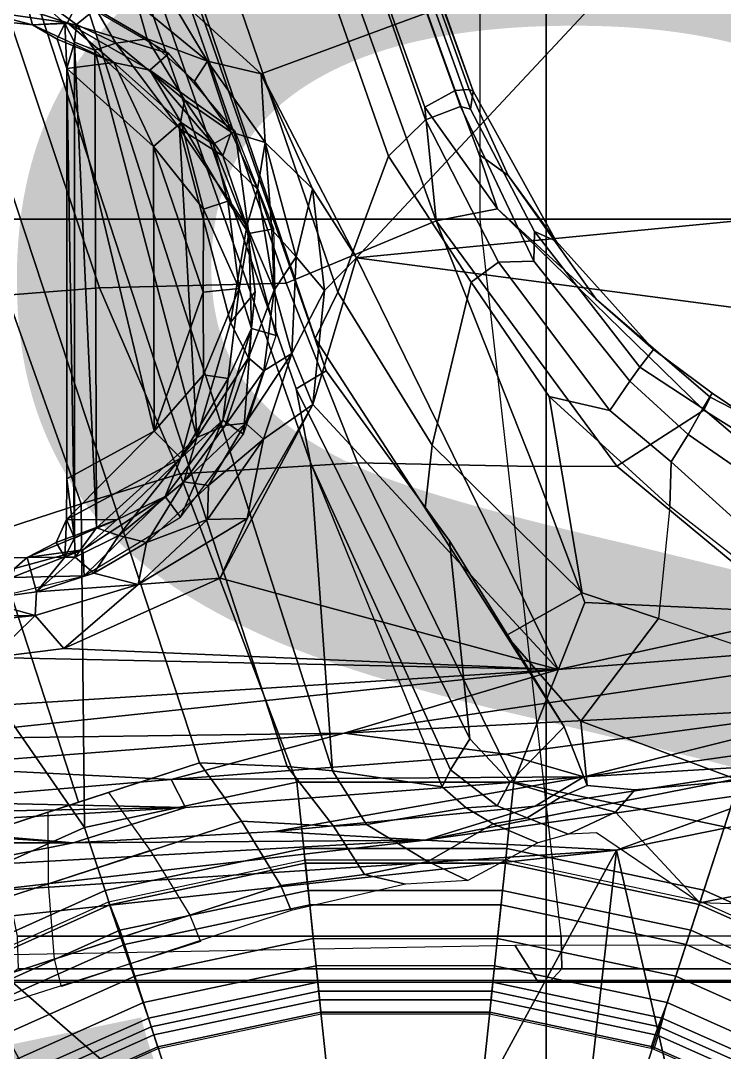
# Model space of a CAD drawing. Header units: inches. Extents: x -15.6 to 12, y -13.7 to 13.7.
# Drawn here: x -0.502 to 0.416, y 0.987 to 2.332 of the extents above; entities that cross this region are included whole.
import ezdxf

# ---------------------------------------------------------------- set-up
doc = ezdxf.new("R2010")
doc.units = ezdxf.units.IN
doc.header["$MEASUREMENT"] = 0
for name, color, linetype in [('SEAT-BASE', 5, 'Continuous'), ('SEAT-CHASSIS', 5, 'Continuous'), ('SEAT-FABRIC', 5, 'Continuous'), ('SEAT-FINISH', 7, 'Continuous'), ('SEAT-FRAME', 5, 'Continuous')]:
    doc.layers.add(name, color=color, linetype=linetype)
doc.styles.get("Standard").update_dxf_attribs({"font": 'arial.ttf'})

msp = doc.modelspace()

# ---------------------------------------------------------------- linework, layer by layer
at = {"layer": 'SEAT-BASE'}
for points in [[(-0.399, 1.9836, 6.6746), (-0.1555, 1.9896, 6.6264), (-3.9329, 12.8557, 4.1389), (-4.0205, 12.7905, 4.1776)], [(0.04, 2.0708, 6.5161), (-3.6912, 12.4369, 4.2077), (-3.9329, 12.8557, 4.1389), (-0.1555, 1.9896, 6.6264)], [(-0.5199, 1.9742, 6.6862), (-0.399, 1.9836, 6.6746), (-4.0205, 12.7905, 4.1776), (-4.1476, 12.7669, 4.1833)], [(0.04, 2.0708, 6.5161), (0.0253, 2.2191, 6.4477), (-3.0494, 10.7774, 4.5256), (-3.6912, 12.4369, 4.2077)], [(-0.1542, 1.3595, 4.1832), (-3.5595, 11.7694, 3.1616), (-3.47, 11.8649, 3.2423), (-0.095, 1.3539, 4.3018)], [(-3.47, 11.8649, 3.2423), (-2.9258, 9.7068, 3.9879), (-0.1239, 1.7559, 5.6622), (-0.095, 1.3539, 4.3018)], [(-3.6772, 11.7154, 3.1096), (-3.5595, 11.7694, 3.1616), (-0.1542, 1.3595, 4.1832), (-0.2684, 1.3642, 4.119)], [(-0.4265, 1.3128, 4.119), (-3.7957, 11.6821, 3.0957), (-3.6772, 11.7154, 3.1096), (-0.2684, 1.3642, 4.119)], [(-0.5847, 1.2614, 4.119), (-3.9113, 11.6394, 3.1096), (-3.7957, 11.6821, 3.0957), (-0.4265, 1.3128, 4.119)], [(0.0649, 2.2409, 6.3972), (-2.7663, 10.099, 4.6397), (-3.0494, 10.7774, 4.5256), (0.0253, 2.2191, 6.4477)], [(-2.6762, 9.9184, 4.6557), (-2.7663, 10.099, 4.6397), (0.0649, 2.2409, 6.3972), (0.0834, 2.2423, 6.3529)], [(-2.3936, 9.1979, 4.7721), (-2.6762, 9.9184, 4.6557), (0.0834, 2.2423, 6.3529), (0.0886, 2.2401, 6.3093)], [(-2.8999, 9.7388, 4.1787), (-2.8578, 9.7688, 4.297), (-0.1033, 1.8754, 6.004), (-0.1423, 1.8519, 5.8711)], [(-0.1033, 1.8754, 6.004), (-2.8578, 9.7688, 4.297), (-2.7829, 9.7801, 4.4046), (-0.1177, 1.9177, 6.1381)], [(-0.1239, 1.7559, 5.6622), (-2.9258, 9.7068, 3.9879), (-2.8999, 9.7388, 4.1787), (-0.1423, 1.8519, 5.8711)], [(-2.3936, 9.1979, 4.7721), (0.0886, 2.2401, 6.3093), (-0.3144, 3.3503, 6.0373), (-2.4313, 9.3051, 4.6757)], [(-2.3706, 8.632, 4.7054), (-2.4678, 9.1401, 4.6181), (-0.0219, 2.1555, 6.1669), (-0.088, 1.9778, 6.156)], [(-0.1177, 1.9177, 6.1381), (-2.3538, 8.5142, 4.6837), (-2.3706, 8.632, 4.7054), (-0.088, 1.9778, 6.156)], [(-0.0219, 2.1555, 6.1669), (-1.2449, 5.6478, 5.3925), (-0.8457, 4.6977, 5.633), (0.0263, 2.2026, 6.1859)], [(0.0721, 2.2202, 6.2369), (0.0263, 2.2026, 6.1859), (-0.8457, 4.6977, 5.633), (-0.8462, 4.7651, 5.6397)], [(0.0721, 2.2202, 6.2369), (-0.8462, 4.7651, 5.6397), (-0.6599, 4.2874, 5.78), (0.0849, 2.2168, 6.26)], [(0.0849, 2.2168, 6.26), (-0.6599, 4.2874, 5.78), (-0.3144, 3.3503, 6.0373), (0.0886, 2.2401, 6.3093)], [(0.0649, 2.2409, 6.3972), (0.0253, 2.2191, 6.4477), (0.1201, 2.0867, 6.4607), (0.0962, 2.1573, 6.4283)], [(0.0649, 2.2409, 6.3972), (0.0962, 2.1573, 6.4283), (0.1343, 2.1303, 6.3943), (0.0834, 2.2423, 6.3529)], [(0.1965, 2.0446, 6.3341), (0.0886, 2.2401, 6.3093), (0.0834, 2.2423, 6.3529), (0.1343, 2.1303, 6.3943)], [(0.0849, 2.2168, 6.26), (0.0886, 2.2401, 6.3093), (0.1965, 2.0446, 6.3341), (0.1684, 2.0573, 6.2874)], [(0.0263, 2.2026, 6.1859), (0.0721, 2.2202, 6.2369), (0.1675, 2.0182, 6.2577), (0.1215, 2.017, 6.2224)], [(0.1675, 2.0182, 6.2577), (0.0721, 2.2202, 6.2369), (0.0849, 2.2168, 6.26), (0.1684, 2.0573, 6.2874)], [(0.04, 2.0708, 6.5161), (0.1201, 2.0867, 6.4607), (0.1201, 2.0867, 6.4607), (0.0253, 2.2191, 6.4477)], [(-0.0219, 2.1555, 6.1669), (0.0263, 2.2026, 6.1859), (0.1215, 2.017, 6.2224), (0.0857, 1.9909, 6.2066)], [(0.0348, 1.7787, 6.2079), (-0.088, 1.9778, 6.156), (-0.0219, 2.1555, 6.1669), (0.0857, 1.9909, 6.2066)], [(0.249, 1.9688, 6.4353), (0.1343, 2.1303, 6.3943), (0.0962, 2.1573, 6.4283), (0.1201, 2.0867, 6.4607)], [(0.1965, 2.0446, 6.3341), (0.1343, 2.1303, 6.3943), (0.249, 1.9688, 6.4353), (0.3237, 1.9034, 6.3617)], [(0.3894, 1.8243, 6.4886), (0.1201, 2.0867, 6.4607), (0.04, 2.0708, 6.5161), (0.2759, 1.7512, 6.5979)], [(0.3894, 1.8243, 6.4886), (0.3978, 1.8409, 6.449), (0.249, 1.9688, 6.4353), (0.1201, 2.0867, 6.4607)], [(0.1671, 1.7505, 6.6391), (0.04, 2.0708, 6.5161), (-0.1555, 1.9896, 6.6264), (-0.0626, 1.7555, 6.7006)], [(0.1671, 1.7505, 6.6391), (0.2759, 1.7512, 6.5979), (0.04, 2.0708, 6.5161)], [(0.1675, 2.0182, 6.2577), (0.1684, 2.0573, 6.2874), (0.3058, 1.88, 6.2976), (0.2926, 1.8621, 6.2789)], [(0.3058, 1.88, 6.2976), (0.1684, 2.0573, 6.2874), (0.1965, 2.0446, 6.3341), (0.3237, 1.9034, 6.3617)], [(0.2669, 1.8237, 6.2518), (0.1215, 2.017, 6.2224), (0.1675, 2.0182, 6.2577), (0.2926, 1.8621, 6.2789)], [(0.1874, 1.8418, 6.2319), (0.0857, 1.9909, 6.2066), (0.1215, 2.017, 6.2224), (0.2669, 1.8237, 6.2518)], [(-0.2943, 1.7412, 6.7366), (-0.399, 1.9836, 6.6746), (-0.5199, 1.9742, 6.6862), (-0.423, 1.702, 6.7516)], [(-0.2943, 1.7412, 6.7366), (-0.0626, 1.7555, 6.7006), (-0.1555, 1.9896, 6.6264), (-0.399, 1.9836, 6.6746)], [(0.0257, 1.6964, 6.1793), (-0.1177, 1.9177, 6.1381), (-0.088, 1.9778, 6.156), (0.0348, 1.7787, 6.2079)], [(0.2304, 1.5861, 6.2723), (0.0348, 1.7787, 6.2079), (0.0857, 1.9909, 6.2066), (0.1874, 1.8418, 6.2319)], [(-0.5199, 1.9742, 6.6862), (-0.7398, 1.9027, 6.6862), (-0.6581, 1.6256, 6.7516), (-0.423, 1.702, 6.7516)], [(0.4, 1.8463, 6.3883), (0.3237, 1.9034, 6.3617), (0.249, 1.9688, 6.4353), (0.3978, 1.8409, 6.449)], [(0.0257, 1.6964, 6.1793), (0.0574, 1.6536, 6.06), (-0.1033, 1.8754, 6.004), (-0.1177, 1.9177, 6.1381)], [(0.3058, 1.88, 6.2976), (0.3237, 1.9034, 6.3617), (0.4, 1.8463, 6.3883), (0.3882, 1.8261, 6.3212)], [(0.0841, 1.3956, 6.0105), (-0.1423, 1.8519, 5.8711), (-0.1033, 1.8754, 6.004), (0.0574, 1.6536, 6.06)], [(0.3688, 1.7926, 6.2814), (0.2926, 1.8621, 6.2789), (0.3058, 1.88, 6.2976), (0.3882, 1.8261, 6.3212)], [(0.2669, 1.8237, 6.2518), (0.2926, 1.8621, 6.2789), (0.3688, 1.7926, 6.2814), (0.3468, 1.7566, 6.2593)], [(-0.1239, 1.7559, 5.6622), (-0.1423, 1.8519, 5.8711), (0.0841, 1.3956, 6.0105), (0.059, 1.3552, 5.7919)], [(0.4838, 1.7447, 6.3048), (0.3882, 1.8261, 6.3212), (0.4, 1.8463, 6.3883), (0.5016, 1.7779, 6.3664)], [(0.4, 1.8463, 6.3883), (0.3978, 1.8409, 6.449), (0.526, 1.7752, 6.4297), (0.5016, 1.7779, 6.3664)], [(0.1874, 1.8418, 6.2319), (0.2669, 1.8237, 6.2518), (0.3468, 1.7566, 6.2593), (0.3451, 1.6987, 6.2534)], [(0.2304, 1.5861, 6.2723), (0.1874, 1.8418, 6.2319), (0.3451, 1.6987, 6.2534), (0.3301, 1.5523, 6.2849)], [(0.526, 1.7752, 6.4297), (0.3978, 1.8409, 6.449), (0.3894, 1.8243, 6.4886), (0.5583, 1.7182, 6.5226)], [(0.5055, 1.5608, 6.6517), (0.5583, 1.7182, 6.5226), (0.3894, 1.8243, 6.4886), (0.2759, 1.7512, 6.5979)], [(0.3688, 1.7926, 6.2814), (0.3882, 1.8261, 6.3212), (0.4838, 1.7447, 6.3048), (0.4725, 1.7209, 6.284)], [(0.4504, 1.6633, 6.2618), (0.3468, 1.7566, 6.2593), (0.3688, 1.7926, 6.2814), (0.4725, 1.7209, 6.284)], [(0.0257, 1.6964, 6.1793), (0.0348, 1.7787, 6.2079), (0.2304, 1.5861, 6.2723), (0.1316, 1.5305, 6.2525)], [(-0.0626, 1.7555, 6.7006), (-0.2943, 1.7412, 6.7366), (-0.1416, 1.339, 6.8397), (0.1416, 1.339, 6.8397)], [(-0.0381, 1.5444, 5.5781), (0.0478, 1.3329, 5.494), (-0.095, 1.3539, 4.3018), (-0.1239, 1.7559, 5.6622)], [(-0.1239, 1.7559, 5.6622), (0.059, 1.3552, 5.7919), (0.0478, 1.3329, 5.494)], [(-0.0626, 1.7555, 6.7006), (0.1416, 1.339, 6.8397), (0.234, 1.5733, 6.7098), (0.1671, 1.7505, 6.6391)], [(0.5055, 1.5608, 6.6517), (0.2759, 1.7512, 6.5979), (0.1671, 1.7505, 6.6391), (0.234, 1.5733, 6.7098)], [(0.4798, 1.5935, 6.2657), (0.3451, 1.6987, 6.2534), (0.3468, 1.7566, 6.2593), (0.4504, 1.6633, 6.2618)], [(-0.423, 1.702, 6.7516), (-0.4186, 1.2801, 6.8397), (-0.1416, 1.339, 6.8397), (-0.2943, 1.7412, 6.7366)], [(-0.4186, 1.2801, 6.8397), (-0.423, 1.702, 6.7516), (-0.6581, 1.6256, 6.7516), (-0.4186, 1.2801, 6.8397)], [(0.0574, 1.6536, 6.06), (0.0257, 1.6964, 6.1793), (0.1316, 1.5305, 6.2525), (0.2072, 1.411, 6.181)], [(0.3451, 1.6987, 6.2534), (0.3301, 1.5523, 6.2849), (0.4867, 1.4991, 6.2907), (0.4798, 1.5935, 6.2657)], [(0.0841, 1.3956, 6.0105), (0.0574, 1.6536, 6.06), (0.2072, 1.411, 6.181), (0.1368, 1.3397, 6.0349)], [(-0.7854, 1.5817, 6.7366), (-0.6725, 1.1665, 6.8397), (-0.4186, 1.2801, 6.8397), (-0.6581, 1.6256, 6.7516)], [(0.2287, 1.4184, 6.2762), (0.1316, 1.5305, 6.2525), (0.2304, 1.5861, 6.2723), (0.3301, 1.5523, 6.2849)], [(0.5055, 1.5608, 6.6517), (0.234, 1.5733, 6.7098), (0.1416, 1.339, 6.8397), (0.4161, 1.2807, 6.8397)], [(0.2287, 1.4184, 6.2762), (0.3301, 1.5523, 6.2849), (0.4867, 1.4991, 6.2907), (0.4359, 1.3413, 6.2999)], [(0.2371, 1.3347, 6.1505), (0.2072, 1.411, 6.181), (0.1316, 1.5305, 6.2525), (0.2287, 1.4184, 6.2762)], [(0.2991, 1.3292, 6.1935), (0.2371, 1.3347, 6.1505), (0.2287, 1.4184, 6.2762), (0.4359, 1.3413, 6.2999)], [(0.2371, 1.3347, 6.1505), (0.2024, 1.3195, 6.0887), (0.1368, 1.3397, 6.0349), (0.2072, 1.411, 6.181)], [(0.1199, 1.308, 5.8523), (0.059, 1.3552, 5.7919), (0.0841, 1.3956, 6.0105), (0.1368, 1.3397, 6.0349)], [(-0.4655, 1.2067, 4.1108), (-0.4658, 1.3, 4.119), (-0.2684, 1.3642, 4.119), (-0.2138, 1.2884, 4.1108)], [(-0.2684, 1.3642, 4.119), (-0.1542, 1.3595, 4.1832), (-0.0938, 1.2818, 4.1852), (-0.2138, 1.2884, 4.1108)], [(-0.095, 1.3539, 4.3018), (-0.0506, 1.2837, 4.2842), (-0.0938, 1.2818, 4.1852), (-0.1542, 1.3595, 4.1832)], [(0.0791, 1.3058, 5.4975), (-0.0506, 1.2837, 4.2842), (-0.095, 1.3539, 4.3018), (0.0478, 1.3329, 5.494)], [(0.059, 1.3552, 5.7919), (0.1199, 1.308, 5.8523), (0.0791, 1.3058, 5.4975), (0.0478, 1.3329, 5.494)], [(-0.4186, 1.2801, 6.8397), (-0.3917, 1.1976, 6.9828), (-0.1325, 1.2527, 6.9828), (-0.1416, 1.339, 6.8397)], [(-0.1416, 1.339, 6.8397), (-0.1325, 1.2527, 6.9828), (0.1325, 1.2527, 6.9828), (0.1416, 1.339, 6.8397)], [(0.1199, 1.308, 5.8523), (0.1368, 1.3397, 6.0349), (0.2024, 1.3195, 6.0887), (0.1587, 1.2927, 5.8813)], [(0.3893, 1.1981, 6.9828), (0.4161, 1.2807, 6.8397), (0.1416, 1.339, 6.8397), (0.1325, 1.2527, 6.9828)], [(0.2991, 1.3292, 6.1935), (0.2743, 1.3, 6.1233), (0.2024, 1.3195, 6.0887), (0.2371, 1.3347, 6.1505)], [(0.384, 1.1819, 6.06), (0.2743, 1.3, 6.1233), (0.2991, 1.3292, 6.1935), (0.4359, 1.3413, 6.2999)], [(0.4359, 1.3413, 6.2999), (0.5394, 1.2512, 6.1935), (0.5422, 1.2129, 6.1233), (0.384, 1.1819, 6.06)], [(-0.5843, 1.168, 4.1108), (-0.5847, 1.2614, 4.119), (-0.3873, 1.3255, 4.119), (-0.3327, 1.2498, 4.1108)], [(0.2127, 1.2712, 5.9592), (0.1587, 1.2927, 5.8813), (0.2024, 1.3195, 6.0887), (0.2743, 1.3, 6.1233)], [(0.0294, 1.2354, 4.2595), (-0.0506, 1.2837, 4.2842), (0.0791, 1.3058, 5.4975), (0.1147, 1.2847, 5.4814)], [(0.1587, 1.2927, 5.8813), (0.1147, 1.2847, 5.4814), (0.0791, 1.3058, 5.4975), (0.1199, 1.308, 5.8523)], [(0.1587, 1.2927, 5.8813), (0.2127, 1.2712, 5.9592), (0.1727, 1.2598, 5.6198), (0.1147, 1.2847, 5.4814)], [(0.2495, 1.273, 6.0185), (0.2127, 1.2712, 5.9592), (0.2743, 1.3, 6.1233), (0.384, 1.1819, 6.06)], [(-0.6725, 1.1665, 6.8397), (-0.6291, 1.0913, 6.9828), (-0.3917, 1.1976, 6.9828), (-0.4186, 1.2801, 6.8397)], [(-0.4655, 1.2067, 4.1108), (-0.2138, 1.2884, 4.1108), (-0.1623, 1.2044, 4.0207), (-0.4578, 1.1084, 4.0207)], [(-0.0532, 1.2188, 4.0753), (-0.1623, 1.2044, 4.0207), (-0.2138, 1.2884, 4.1108), (-0.0938, 1.2818, 4.1852)], [(-0.0532, 1.2188, 4.0753), (-0.0938, 1.2818, 4.1852), (-0.0506, 1.2837, 4.2842), (0.0294, 1.2354, 4.2595)], [(0.0294, 1.2354, 4.2595), (0.1147, 1.2847, 5.4814), (0.1727, 1.2598, 5.6198), (0.0816, 1.2108, 4.2123)], [(0.6291, 1.0913, 6.9828), (0.6725, 1.1665, 6.8397), (0.4161, 1.2807, 6.8397), (0.3893, 1.1981, 6.9828)], [(-0.3917, 1.1976, 6.9828), (-0.3857, 1.179, 7.0624), (-0.1305, 1.2333, 7.0624), (-0.1325, 1.2527, 6.9828)], [(-0.1325, 1.2527, 6.9828), (-0.1305, 1.2333, 7.0624), (0.1305, 1.2333, 7.0624), (0.1325, 1.2527, 6.9828)], [(0.1325, 1.2527, 6.9828), (0.1305, 1.2333, 7.0624), (0.3833, 1.1795, 7.0624), (0.3893, 1.1981, 6.9828)], [(-0.2811, 1.1658, 4.0207), (-0.5767, 1.0698, 4.0207), (-0.5843, 1.168, 4.1108), (-0.3327, 1.2498, 4.1108)], [(-0.3871, 1.1832, 6.1133), (-0.1309, 1.2377, 6.1133), (-0.1142, 1.0783, 1.5256), (-0.3351, 1.0314, 1.5256)], [(-0.1305, 1.2333, 7.0624), (-0.3857, 1.179, 7.0624), (-0.3723, 1.1459, 8.0765), (-0.1268, 1.198, 8.0765)], [(0.1309, 1.2377, 6.1133), (0.1142, 1.0783, 1.5256), (-0.1142, 1.0783, 1.5256), (-0.1309, 1.2377, 6.1133)], [(-0.1305, 1.2333, 7.0624), (-0.1268, 1.198, 8.0765), (0.1268, 1.198, 8.0765), (0.1305, 1.2333, 7.0624)], [(0.0294, 1.2354, 4.2595), (0.0816, 1.2108, 4.2123), (0, 1.2061, 4.0743), (-0.0532, 1.2188, 4.0753)], [(0.1309, 1.2377, 6.1133), (0.3846, 1.1837, 6.1133), (0.3351, 1.0314, 1.5256), (0.1142, 1.0783, 1.5256)], [(0.3833, 1.1795, 7.0624), (0.1305, 1.2333, 7.0624), (0.1268, 1.198, 8.0765), (0.3723, 1.1459, 8.0765)], [(-0.1623, 1.2044, 4.0207), (-0.0532, 1.2188, 4.0753), (0, 1.2061, 4.0743), (-0.1491, 1.1718, 3.9611)], [(0.384, 1.1819, 6.06), (0.5422, 1.2129, 6.1233), (0.5751, 1.1534, 5.9592), (0.5464, 1.1765, 6.0185)], [(-0.6291, 1.0913, 6.9828), (-0.6193, 1.0744, 7.0624), (-0.3857, 1.179, 7.0624), (-0.3917, 1.1976, 6.9828)], [(-0.4487, 1.0725, 3.9611), (-0.4578, 1.1084, 4.0207), (-0.1623, 1.2044, 4.0207), (-0.1491, 1.1718, 3.9611)], [(-0.1268, 1.198, 8.0765), (-0.3723, 1.1459, 8.0765), (-0.3664, 1.1276, 8.1196), (-0.1248, 1.179, 8.1196)], [(0.1268, 1.198, 8.0765), (-0.1268, 1.198, 8.0765), (-0.1248, 1.179, 8.1196), (0.1248, 1.179, 8.1196)], [(0.3723, 1.1459, 8.0765), (0.1268, 1.198, 8.0765), (0.1248, 1.179, 8.1196), (0.3664, 1.1276, 8.1196)], [(0.3893, 1.1981, 6.9828), (0.3833, 1.1795, 7.0624), (0.6193, 1.0744, 7.0624), (0.6291, 1.0913, 6.9828)], [(-0.3351, 1.0314, 1.5256), (-0.5415, 0.9395, 1.5256), (-0.6216, 1.0783, 6.1133), (-0.3871, 1.1832, 6.1133)], [(-0.6016, 1.0437, 8.0765), (-0.3723, 1.1459, 8.0765), (-0.3857, 1.179, 7.0624), (-0.6193, 1.0744, 7.0624)], [(-0.1248, 1.179, 8.1196), (-0.3664, 1.1276, 8.1196), (-0.3529, 1.086, 8.1372), (-0.1202, 1.1354, 8.1372)], [(0.1248, 1.179, 8.1196), (-0.1248, 1.179, 8.1196), (-0.1202, 1.1354, 8.1372), (0.1202, 1.1354, 8.1372)], [(0.3664, 1.1276, 8.1196), (0.1248, 1.179, 8.1196), (0.1202, 1.1354, 8.1372), (0.3529, 1.086, 8.1372)], [(0.5415, 0.9395, 1.5256), (0.3351, 1.0314, 1.5256), (0.3846, 1.1837, 6.1133), (0.6216, 1.0783, 6.1133)], [(0.3723, 1.1459, 8.0765), (0.6016, 1.0437, 8.0765), (0.6193, 1.0744, 7.0624), (0.3833, 1.1795, 7.0624)], [(-0.5681, 1.0356, 3.9611), (-0.5767, 1.0698, 4.0207), (-0.2811, 1.1658, 4.0207), (-0.2674, 1.1314, 3.9611)], [(-0.6016, 1.0437, 8.0765), (-0.592, 1.0271, 8.1196), (-0.3664, 1.1276, 8.1196), (-0.3723, 1.1459, 8.0765)], [(0.3664, 1.1276, 8.1196), (0.592, 1.0271, 8.1196), (0.6016, 1.0437, 8.0765), (0.3723, 1.1459, 8.0765)], [(-0.3529, 1.086, 8.1372), (-0.3417, 1.0517, 8.1372), (-0.1164, 1.0996, 8.1372), (-0.1202, 1.1354, 8.1372)], [(-0.1164, 1.0996, 8.1372), (-0.1202, 1.1354, 8.1372), (0.1202, 1.1354, 8.1372), (0.1164, 1.0996, 8.1372)], [(0.1202, 1.1354, 8.1372), (0.1164, 1.0996, 8.1372), (0.3417, 1.0517, 8.1372), (0.3529, 1.086, 8.1372)], [(-0.592, 1.0271, 8.1196), (-0.5702, 0.9892, 8.1372), (-0.3529, 1.086, 8.1372), (-0.3664, 1.1276, 8.1196)], [(0.3529, 1.086, 8.1372), (0.5702, 0.9892, 8.1372), (0.592, 1.0271, 8.1196), (0.3664, 1.1276, 8.1196)], [(-0.3417, 1.0517, 8.1372), (-0.328, 1.0094, 8.1188), (-0.1118, 1.0553, 8.1188), (-0.1164, 1.0996, 8.1372)], [(-0.1164, 1.0996, 8.1372), (-0.1118, 1.0553, 8.1188), (0.1118, 1.0553, 8.1188), (0.1164, 1.0996, 8.1372)], [(0.1164, 1.0996, 8.1372), (0.1118, 1.0553, 8.1188), (0.3304, 1.0088, 8.1188), (0.3417, 1.0517, 8.1372)], [(-0.5702, 0.9892, 8.1372), (-0.5521, 0.958, 8.1372), (-0.3417, 1.0517, 8.1372), (-0.3529, 1.086, 8.1372)], [(-0.1142, 1.0783, 1.5256), (-0.1129, 1.0664, 1.4987), (-0.3314, 1.02, 1.4987), (-0.3351, 1.0314, 1.5256)], [(0.1142, 1.0783, 1.5256), (0.1129, 1.0664, 1.4987), (-0.1129, 1.0664, 1.4987), (-0.1142, 1.0783, 1.5256)], [(0.3351, 1.0314, 1.5256), (0.3314, 1.02, 1.4987), (0.1129, 1.0664, 1.4987), (0.1142, 1.0783, 1.5256)], [(0.3529, 1.086, 8.1372), (0.3417, 1.0517, 8.1372), (0.5521, 0.958, 8.1372), (0.5702, 0.9892, 8.1372)], [(-0.1129, 1.0664, 1.4987), (-0.1101, 1.0392, 1.4876), (-0.323, 0.994, 1.4876), (-0.3314, 1.02, 1.4987)], [(0.1129, 1.0664, 1.4987), (0.1101, 1.0392, 1.4876), (-0.1101, 1.0392, 1.4876), (-0.1129, 1.0664, 1.4987)], [(0.3314, 1.02, 1.4987), (0.323, 0.994, 1.4876), (0.1101, 1.0392, 1.4876), (0.1129, 1.0664, 1.4987)], [(-0.3417, 1.0517, 8.1372), (-0.5521, 0.958, 8.1372), (-0.5299, 0.9195, 8.1188), (-0.328, 1.0094, 8.1188)], [(-0.328, 1.0094, 8.1188), (-0.3223, 0.9918, 8.0743), (-0.1098, 1.037, 8.0743), (-0.1118, 1.0553, 8.1188)], [(-0.1118, 1.0553, 8.1188), (-0.1098, 1.037, 8.0743), (0.1098, 1.037, 8.0743), (0.1118, 1.0553, 8.1188)], [(0.1118, 1.0553, 8.1188), (0.1098, 1.037, 8.0743), (0.3247, 0.9913, 8.0743), (0.3304, 1.0088, 8.1188)], [(0.3417, 1.0517, 8.1372), (0.3257, 1.0104, 8.1188), (0.5299, 0.9195, 8.1188), (0.5521, 0.958, 8.1372)], [(-0.2963, 0.912, 1.4876), (-0.323, 0.994, 1.4876), (-0.1101, 1.0392, 1.4876), (-0.1011, 0.9535, 1.4876)], [(0.1011, 0.9535, 1.4876), (-0.1011, 0.9535, 1.4876), (-0.1101, 1.0392, 1.4876), (0.1101, 1.0392, 1.4876)], [(0.1011, 0.9535, 1.4876), (0.1101, 1.0392, 1.4876), (0.323, 0.994, 1.4876), (0.2963, 0.912, 1.4876)], [(-0.3351, 1.0314, 1.5256), (-0.3314, 1.02, 1.4987), (-0.5355, 0.9291, 1.4987), (-0.5415, 0.9395, 1.5256)], [(0.5415, 0.9395, 1.5256), (0.5355, 0.9291, 1.4987), (0.3314, 1.02, 1.4987), (0.3351, 1.0314, 1.5256)], [(-0.3314, 1.02, 1.4987), (-0.323, 0.994, 1.4876), (-0.5218, 0.9054, 1.4876), (-0.5355, 0.9291, 1.4987)], [(-0.328, 1.0094, 8.1188), (-0.5299, 0.9195, 8.1188), (-0.5206, 0.9035, 8.0743), (-0.3223, 0.9918, 8.0743)], [(0.3257, 1.0104, 8.1188), (0.32, 0.9928, 8.0743), (0.5206, 0.9035, 8.0743), (0.5299, 0.9195, 8.1188)], [(0.5355, 0.9291, 1.4987), (0.5218, 0.9054, 1.4876), (0.323, 0.994, 1.4876), (0.3314, 1.02, 1.4987)], [(-0.4787, 0.8308, 1.4876), (-0.5218, 0.9054, 1.4876), (-0.323, 0.994, 1.4876), (-0.2963, 0.912, 1.4876)], [(0.2963, 0.912, 1.4876), (0.323, 0.994, 1.4876), (0.5218, 0.9054, 1.4876), (0.4787, 0.8308, 1.4876)]]:
    msp.add_3dface(points, dxfattribs=at)
at = {"layer": 'SEAT-CHASSIS'}
for points in [[(0.3433, 2.4585, 10.7997), (-0.188, 2.2628, 10.6033), (-0.3197, 2.3828, 10.5528)], [(0.3433, 2.4585, 10.7997), (-0.0638, 2.0227, 10.647), (-0.188, 2.2628, 10.6033)], [(0.3433, 2.4585, 10.7997), (1.601, 2.1845, 11.2738), (-0.0638, 2.0227, 10.647)], [(0.7447, 2.4427, 10.9637), (1.601, 2.1845, 11.2738), (0.3433, 2.4585, 10.7997)], [(-0.2583, 2.279, 10.6013), (-0.35, 2.3545, 10.5628), (-0.3197, 2.3828, 10.5528)], [(-0.3197, 2.3828, 10.5528), (-0.188, 2.2628, 10.6033), (-0.2583, 2.279, 10.6013)], [(-0.4865, 2.3264, 11.4577), (-0.567, 2.3351, 11.4107), (-0.5004, 2.3791, 10.541)], [(-0.5633, 2.3701, 11.653), (-0.564, 2.3467, 11.6219), (-0.4407, 2.329, 11.6243)], [(-0.5633, 2.3701, 11.653), (-0.4407, 2.329, 11.6243), (-0.4269, 2.358, 11.6444)], [(-0.4441, 2.3281, 11.0522), (-0.4865, 2.3264, 11.4577), (-0.5004, 2.3791, 10.541)], [(-0.4036, 2.3476, 10.5827), (-0.429, 2.3272, 11.0146), (-0.5004, 2.3791, 10.541)], [(-0.5004, 2.3791, 10.541), (-0.429, 2.3272, 11.0146), (-0.4441, 2.3281, 11.0522)], [(-0.4269, 2.358, 11.6444), (-0.4407, 2.329, 11.6243), (-0.3087, 2.289, 11.6345)], [(-0.35, 2.3545, 10.5628), (-0.3366, 2.3085, 10.6114), (-0.4036, 2.3476, 10.5827)], [(-0.3366, 2.3085, 10.6114), (-0.35, 2.3545, 10.5628), (-0.2583, 2.279, 10.6013)], [(-0.4865, 2.3264, 11.4577), (-0.564, 2.3467, 11.6219), (-0.567, 2.3351, 11.4107)], [(-0.4407, 2.329, 11.6243), (-0.564, 2.3467, 11.6219), (-0.4865, 2.3264, 11.4577)], [(-0.4036, 2.3476, 10.5827), (-0.3777, 2.3025, 10.9939), (-0.429, 2.3272, 11.0146)], [(-0.3366, 2.3085, 10.6114), (-0.3777, 2.3025, 10.9939), (-0.4036, 2.3476, 10.5827)], [(-0.4865, 2.3264, 11.4577), (-0.3801, 2.2774, 11.4497), (-0.4407, 2.329, 11.6243)], [(-0.4441, 2.3281, 11.0522), (-0.4541, 2.308, 11.445), (-0.4865, 2.3264, 11.4577)], [(-0.4418, 2.2698, 11.4152), (-0.4541, 2.308, 11.445), (-0.4441, 2.3281, 11.0522)], [(-0.4418, 2.2698, 11.4152), (-0.4441, 2.3281, 11.0522), (-0.4314, 2.3038, 11.0494)], [(-0.4441, 2.3281, 11.0522), (-0.429, 2.3272, 11.0146), (-0.4314, 2.3038, 11.0494)], [(-0.4407, 2.329, 11.6243), (-0.3801, 2.2774, 11.4497), (-0.3332, 2.2674, 11.6135)], [(-0.3087, 2.289, 11.6345), (-0.4407, 2.329, 11.6243), (-0.3332, 2.2674, 11.6135)], [(-0.4865, 2.3264, 11.4577), (-0.4541, 2.308, 11.445), (-0.3801, 2.2774, 11.4497)], [(-0.429, 2.3272, 11.0146), (-0.4051, 2.2937, 11.0188), (-0.4314, 2.3038, 11.0494)], [(-0.3777, 2.3025, 10.9939), (-0.4051, 2.2937, 11.0188), (-0.429, 2.3272, 11.0146)], [(-0.4418, 2.2698, 11.4152), (-0.3801, 2.2774, 11.4497), (-0.4541, 2.308, 11.445)], [(-0.4317, 1.6574, 11.0514), (-0.4418, 2.2698, 11.4152), (-0.4314, 2.3038, 11.0494)], [(-0.4317, 1.6574, 11.0514), (-0.4314, 2.3038, 11.0494), (-0.4027, 1.6707, 11.019)], [(-0.4027, 1.6707, 11.019), (-0.4314, 2.3038, 11.0494), (-0.4051, 2.2937, 11.0188)], [(-0.4051, 2.2937, 11.0188), (-0.3777, 2.3025, 10.9939), (-0.2947, 2.1914, 11.0165)], [(-0.3366, 2.3085, 10.6114), (-0.2883, 2.2286, 10.9934), (-0.3777, 2.3025, 10.9939)], [(-0.2947, 2.1914, 11.0165), (-0.3777, 2.3025, 10.9939), (-0.2883, 2.2286, 10.9934)], [(-0.3366, 2.3085, 10.6114), (-0.2583, 2.279, 10.6013), (-0.2749, 2.2532, 10.6407)], [(-0.2719, 1.7886, 11.0148), (-0.4027, 1.6707, 11.019), (-0.4051, 2.2937, 11.0188)], [(-0.2947, 2.1914, 11.0165), (-0.2719, 1.7886, 11.0148), (-0.4051, 2.2937, 11.0188)], [(-0.3332, 2.2674, 11.6135), (-0.2221, 2.1875, 11.6278), (-0.3087, 2.289, 11.6345)], [(-0.3801, 2.2774, 11.4497), (-0.4418, 2.2698, 11.4152), (-0.3287, 2.1679, 11.414)], [(-0.3801, 2.2774, 11.4497), (-0.3287, 2.1679, 11.414), (-0.2923, 2.1994, 11.4517)], [(-0.3332, 2.2674, 11.6135), (-0.3801, 2.2774, 11.4497), (-0.2923, 2.1994, 11.4517)], [(-0.2583, 2.279, 10.6013), (-0.2272, 2.1868, 10.664), (-0.2749, 2.2532, 10.6407)], [(-0.2583, 2.279, 10.6013), (-0.183, 2.1731, 10.6336), (-0.2272, 2.1868, 10.664)], [(-0.183, 2.1731, 10.6336), (-0.2583, 2.279, 10.6013), (-0.188, 2.2628, 10.6033)], [(-0.4418, 2.2698, 11.4152), (-0.4317, 1.6574, 11.0514), (-0.4415, 1.7344, 11.4086)], [(-0.4418, 2.2698, 11.4152), (-0.3277, 1.7969, 11.4135), (-0.3287, 2.1679, 11.414)], [(-0.4418, 2.2698, 11.4152), (-0.4415, 1.7344, 11.4086), (-0.3277, 1.7969, 11.4135)], [(-0.2506, 2.1709, 11.6048), (-0.3332, 2.2674, 11.6135), (-0.2923, 2.1994, 11.4517)], [(-0.2506, 2.1709, 11.6048), (-0.2221, 2.1875, 11.6278), (-0.3332, 2.2674, 11.6135)], [(-0.1213, 2.1127, 10.6331), (-0.183, 2.1731, 10.6336), (-0.188, 2.2628, 10.6033)], [(-0.188, 2.2628, 10.6033), (-0.0638, 2.0227, 10.647), (-0.1213, 2.1127, 10.6331)], [(-0.2947, 2.1914, 11.0165), (-0.2883, 2.2286, 10.9934), (-0.2382, 2.1558, 10.9935)], [(-0.2272, 2.1868, 10.664), (-0.2382, 2.1558, 10.9935), (-0.2883, 2.2286, 10.9934)], [(-0.2923, 2.1994, 11.4517), (-0.3287, 2.1679, 11.414), (-0.2634, 2.0862, 11.422)], [(-0.2506, 2.1709, 11.6048), (-0.2923, 2.1994, 11.4517), (-0.2317, 2.0966, 11.4632)], [(-0.2923, 2.1994, 11.4517), (-0.2634, 2.0862, 11.422), (-0.2317, 2.0966, 11.4632)], [(-0.2719, 1.7886, 11.0148), (-0.2947, 2.1914, 11.0165), (-0.2281, 1.9386, 11.0175)], [(-0.2281, 1.9386, 11.0175), (-0.2947, 2.1914, 11.0165), (-0.2067, 2.0642, 10.9989)], [(-0.2947, 2.1914, 11.0165), (-0.2382, 2.1558, 10.9935), (-0.2067, 2.0642, 10.9989)], [(-0.2506, 2.1709, 11.6048), (-0.2043, 2.0544, 11.6037), (-0.2221, 2.1875, 11.6278)], [(-0.1929, 2.1125, 10.6811), (-0.2382, 2.1558, 10.9935), (-0.2272, 2.1868, 10.664)], [(-0.1929, 2.1125, 10.6811), (-0.2272, 2.1868, 10.664), (-0.183, 2.1731, 10.6336)], [(-0.2043, 2.0544, 11.6037), (-0.1716, 2.0605, 11.6241), (-0.2221, 2.1875, 11.6278)], [(1.601, 2.1845, 11.2738), (1.6301, 1.8, 11.2851), (-0.0638, 2.0227, 10.647)], [(-0.2636, 1.9782, 11.4142), (-0.3287, 2.1679, 11.414), (-0.3277, 1.7969, 11.4135)], [(-0.2634, 2.0862, 11.422), (-0.3287, 2.1679, 11.414), (-0.2636, 1.9782, 11.4142)], [(-0.2317, 2.0966, 11.4632), (-0.2043, 2.0544, 11.6037), (-0.2506, 2.1709, 11.6048)], [(-0.1742, 2.0593, 10.678), (-0.1929, 2.1125, 10.6811), (-0.183, 2.1731, 10.6336)], [(-0.1423, 2.0239, 10.6531), (-0.1742, 2.0593, 10.678), (-0.183, 2.1731, 10.6336)], [(-0.183, 2.1731, 10.6336), (-0.1213, 2.1127, 10.6331), (-0.1423, 2.0239, 10.6531)], [(-0.2067, 2.0642, 10.9989), (-0.2382, 2.1558, 10.9935), (-0.1929, 2.1125, 10.6811)], [(-0.171, 1.9804, 10.6893), (-0.2067, 2.0642, 10.9989), (-0.1929, 2.1125, 10.6811)], [(-0.1929, 2.1125, 10.6811), (-0.1742, 2.0593, 10.678), (-0.171, 1.9804, 10.6893)], [(-0.1423, 2.0239, 10.6531), (-0.1213, 2.1127, 10.6331), (-0.1056, 1.9803, 10.6402)], [(-0.1213, 2.1127, 10.6331), (-0.0638, 2.0227, 10.647), (-0.1056, 1.9803, 10.6402)], [(-0.2634, 2.0862, 11.422), (-0.2636, 1.9782, 11.4142), (-0.2169, 1.9829, 11.449)], [(-0.2317, 2.0966, 11.4632), (-0.2634, 2.0862, 11.422), (-0.2169, 1.9829, 11.449)], [(-0.2043, 2.0544, 11.6037), (-0.2317, 2.0966, 11.4632), (-0.2169, 1.9829, 11.449)], [(-0.2281, 1.9386, 11.0175), (-0.2067, 2.0642, 10.9989), (-0.1959, 1.9786, 10.9961)], [(-0.2043, 2.0544, 11.6037), (-0.1684, 1.9216, 11.6238), (-0.1716, 2.0605, 11.6241)], [(-0.1742, 2.0593, 10.678), (-0.1423, 2.0239, 10.6531), (-0.171, 1.9804, 10.6893)], [(-0.2043, 2.0544, 11.6037), (-0.2169, 1.9829, 11.449), (-0.2006, 1.9308, 11.6023)], [(-0.2043, 2.0544, 11.6037), (-0.2006, 1.9308, 11.6023), (-0.1684, 1.9216, 11.6238)], [(-0.1479, 1.8981, 10.6492), (-0.171, 1.9804, 10.6893), (-0.1423, 2.0239, 10.6531)], [(-0.1423, 2.0239, 10.6531), (-0.1056, 1.9803, 10.6402), (-0.1479, 1.8981, 10.6492)], [(-0.0638, 2.0227, 10.647), (0.1993, 1.486, 10.7456), (-0.1209, 1.8315, 10.6307)], [(-0.1209, 1.8315, 10.6307), (-0.1056, 1.9803, 10.6402), (-0.0638, 2.0227, 10.647)], [(1.6301, 1.8, 11.2851), (0.1993, 1.486, 10.7456), (-0.0638, 2.0227, 10.647)], [(-0.2633, 1.8702, 11.4226), (-0.2636, 1.9782, 11.4142), (-0.3277, 1.7969, 11.4135)], [(-0.2636, 1.9782, 11.4142), (-0.2633, 1.8702, 11.4226), (-0.2169, 1.9829, 11.449)], [(-0.2169, 1.9829, 11.449), (-0.2633, 1.8702, 11.4226), (-0.2311, 1.8654, 11.4639)], [(-0.2006, 1.9308, 11.6023), (-0.2169, 1.9829, 11.449), (-0.2311, 1.8654, 11.4639)], [(-0.2047, 1.8924, 10.9934), (-0.2281, 1.9386, 11.0175), (-0.1959, 1.9786, 10.9961)], [(-0.1848, 1.8755, 10.6863), (-0.2047, 1.8924, 10.9934), (-0.171, 1.9804, 10.6893)], [(-0.1479, 1.8981, 10.6492), (-0.1848, 1.8755, 10.6863), (-0.171, 1.9804, 10.6893)], [(-0.1056, 1.9803, 10.6402), (-0.1209, 1.8315, 10.6307), (-0.1479, 1.8981, 10.6492)], [(-0.2281, 1.9386, 11.0175), (-0.2047, 1.8924, 10.9934), (-0.2719, 1.7886, 11.0148)], [(-0.2006, 1.9308, 11.6023), (-0.2311, 1.8654, 11.4639), (-0.2382, 1.8112, 11.6053)], [(-0.2382, 1.8112, 11.6053), (-0.211, 1.7928, 11.6268), (-0.2006, 1.9308, 11.6023)], [(-0.211, 1.7928, 11.6268), (-0.1684, 1.9216, 11.6238), (-0.2006, 1.9308, 11.6023)], [(-0.1848, 1.8755, 10.6863), (-0.1479, 1.8981, 10.6492), (-0.2085, 1.8071, 10.6715)], [(-0.2085, 1.8071, 10.6715), (-0.1479, 1.8981, 10.6492), (-0.1851, 1.7865, 10.634)], [(-0.1479, 1.8981, 10.6492), (-0.1209, 1.8315, 10.6307), (-0.1851, 1.7865, 10.634)], [(-0.2352, 1.8043, 10.9852), (-0.2719, 1.7886, 11.0148), (-0.2047, 1.8924, 10.9934)], [(-0.1848, 1.8755, 10.6863), (-0.2352, 1.8043, 10.9852), (-0.2047, 1.8924, 10.9934)], [(-0.3277, 1.7969, 11.4135), (-0.2929, 1.7614, 11.4498), (-0.2633, 1.8702, 11.4226)], [(-0.2311, 1.8654, 11.4639), (-0.2633, 1.8702, 11.4226), (-0.2929, 1.7614, 11.4498)], [(-0.1848, 1.8755, 10.6863), (-0.2085, 1.8071, 10.6715), (-0.2352, 1.8043, 10.9852)], [(-0.2929, 1.7614, 11.4498), (-0.2382, 1.8112, 11.6053), (-0.2311, 1.8654, 11.4639)], [(-0.1209, 1.8315, 10.6307), (0.1993, 1.486, 10.7456), (-0.2415, 1.6052, 10.5802)], [(-0.1209, 1.8315, 10.6307), (-0.2415, 1.6052, 10.5802), (-0.2062, 1.6827, 10.5987)], [(-0.2062, 1.6827, 10.5987), (-0.1851, 1.7865, 10.634), (-0.1209, 1.8315, 10.6307)], [(-0.2382, 1.8112, 11.6053), (-0.2929, 1.7614, 11.4498), (-0.3132, 1.7116, 11.611)], [(-0.3132, 1.7116, 11.611), (-0.2934, 1.6847, 11.6335), (-0.2382, 1.8112, 11.6053)], [(-0.2934, 1.6847, 11.6335), (-0.211, 1.7928, 11.6268), (-0.2382, 1.8112, 11.6053)], [(-0.2085, 1.8071, 10.6715), (-0.289, 1.7307, 10.9924), (-0.2352, 1.8043, 10.9852)], [(-0.257, 1.7261, 10.6472), (-0.289, 1.7307, 10.9924), (-0.2085, 1.8071, 10.6715)], [(-0.2719, 1.7886, 11.0148), (-0.2352, 1.8043, 10.9852), (-0.289, 1.7307, 10.9924)], [(-0.1851, 1.7865, 10.634), (-0.257, 1.7261, 10.6472), (-0.2085, 1.8071, 10.6715)], [(-0.3277, 1.7969, 11.4135), (-0.442, 1.6816, 11.4206), (-0.2929, 1.7614, 11.4498)], [(-0.442, 1.6816, 11.4206), (-0.3277, 1.7969, 11.4135), (-0.4415, 1.7344, 11.4086)], [(0.1993, 1.486, 10.7456), (1.6301, 1.8, 11.2851), (0.8046, 1.5341, 10.9855)], [(-0.2719, 1.7886, 11.0148), (-0.3737, 1.6609, 10.9935), (-0.4027, 1.6707, 11.019)], [(-0.2719, 1.7886, 11.0148), (-0.289, 1.7307, 10.9924), (-0.3737, 1.6609, 10.9935)], [(-0.2581, 1.6814, 10.6011), (-0.257, 1.7261, 10.6472), (-0.1851, 1.7865, 10.634)], [(-0.1851, 1.7865, 10.634), (-0.2062, 1.6827, 10.5987), (-0.2581, 1.6814, 10.6011)], [(-0.3765, 1.6811, 11.4633), (-0.2929, 1.7614, 11.4498), (-0.442, 1.6816, 11.4206)], [(-0.3765, 1.6811, 11.4633), (-0.3132, 1.7116, 11.611), (-0.2929, 1.7614, 11.4498)], [(-0.442, 1.6816, 11.4206), (-0.4415, 1.7344, 11.4086), (-0.4317, 1.6574, 11.0514)], [(-0.3375, 1.6515, 10.6115), (-0.3737, 1.6609, 10.9935), (-0.289, 1.7307, 10.9924)], [(-0.289, 1.7307, 10.9924), (-0.257, 1.7261, 10.6472), (-0.3375, 1.6515, 10.6115)], [(-0.257, 1.7261, 10.6472), (-0.2581, 1.6814, 10.6011), (-0.3375, 1.6515, 10.6115)], [(-0.3765, 1.6811, 11.4633), (-0.4207, 1.6419, 11.6177), (-0.3132, 1.7116, 11.611)], [(-0.3132, 1.7116, 11.611), (-0.4207, 1.6419, 11.6177), (-0.4189, 1.6079, 11.6432)], [(-0.2934, 1.6847, 11.6335), (-0.3132, 1.7116, 11.611), (-0.4189, 1.6079, 11.6432)], [(-0.2062, 1.6827, 10.5987), (-0.2415, 1.6052, 10.5802), (-0.3485, 1.5969, 10.5556)], [(-0.2581, 1.6814, 10.6011), (-0.2062, 1.6827, 10.5987), (-0.3485, 1.5969, 10.5556)], [(-0.4933, 1.6319, 11.4497), (-0.4207, 1.6419, 11.6177), (-0.3765, 1.6811, 11.4633)], [(-0.4556, 1.6516, 11.4458), (-0.4933, 1.6319, 11.4497), (-0.3765, 1.6811, 11.4633)], [(-0.3765, 1.6811, 11.4633), (-0.442, 1.6816, 11.4206), (-0.4556, 1.6516, 11.4458)], [(-0.442, 1.6816, 11.4206), (-0.4443, 1.6323, 11.0521), (-0.4556, 1.6516, 11.4458)], [(-0.4317, 1.6574, 11.0514), (-0.4443, 1.6323, 11.0521), (-0.442, 1.6816, 11.4206)], [(-0.4309, 1.6326, 11.0164), (-0.4317, 1.6574, 11.0514), (-0.4027, 1.6707, 11.019)], [(-0.4027, 1.6707, 11.019), (-0.3737, 1.6609, 10.9935), (-0.4309, 1.6326, 11.0164)], [(-0.3485, 1.5969, 10.5556), (-0.3375, 1.6515, 10.6115), (-0.2581, 1.6814, 10.6011)], [(-0.4443, 1.6323, 11.0521), (-0.4317, 1.6574, 11.0514), (-0.4309, 1.6326, 11.0164)], [(-0.4309, 1.6326, 11.0164), (-0.3737, 1.6609, 10.9935), (-0.4065, 1.6115, 10.5811)], [(-0.4065, 1.6115, 10.5811), (-0.3737, 1.6609, 10.9935), (-0.3375, 1.6515, 10.6115)], [(-0.4207, 1.6419, 11.6177), (-0.5134, 1.6058, 11.6399), (-0.4189, 1.6079, 11.6432)], [(-0.4207, 1.6419, 11.6177), (-0.5099, 1.6175, 11.6193), (-0.5134, 1.6058, 11.6399)], [(-0.5099, 1.6175, 11.6193), (-0.4207, 1.6419, 11.6177), (-0.4933, 1.6319, 11.4497)], [(-0.4443, 1.6323, 11.0521), (-0.4933, 1.6319, 11.4497), (-0.4556, 1.6516, 11.4458)], [(-0.4065, 1.6115, 10.5811), (-0.3375, 1.6515, 10.6115), (-0.3485, 1.5969, 10.5556)], [(-0.5562, 1.5767, 10.5193), (-1.2095, 1.625, 11.4041), (-0.4933, 1.6319, 11.4497)], [(-0.4933, 1.6319, 11.4497), (-1.2095, 1.625, 11.4041), (-0.5099, 1.6175, 11.6193)], [(-0.4811, 1.5871, 10.5497), (-0.5562, 1.5767, 10.5193), (-0.4933, 1.6319, 11.4497)], [(-0.4811, 1.5871, 10.5497), (-0.4933, 1.6319, 11.4497), (-0.4443, 1.6323, 11.0521)], [(-0.4811, 1.5871, 10.5497), (-0.4309, 1.6326, 11.0164), (-0.4065, 1.6115, 10.5811)], [(-0.4811, 1.5871, 10.5497), (-0.4443, 1.6323, 11.0521), (-0.4309, 1.6326, 11.0164)], [(-0.5134, 1.6058, 11.6399), (-0.5113, 1.5853, 11.655), (-0.4189, 1.6079, 11.6432)], [(-0.4065, 1.6115, 10.5811), (-0.3485, 1.5969, 10.5556), (-0.4811, 1.5871, 10.5497)], [(0.1993, 1.486, 10.7456), (-0.4455, 1.5135, 10.5035), (-0.2415, 1.6052, 10.5802)], [(-0.3485, 1.5969, 10.5556), (-0.2415, 1.6052, 10.5802), (-0.4455, 1.5135, 10.5035)], [(-0.3485, 1.5969, 10.5556), (-0.4827, 1.5565, 10.5088), (-0.4811, 1.5871, 10.5497)], [(-0.4455, 1.5135, 10.5035), (-0.4827, 1.5565, 10.5088), (-0.3485, 1.5969, 10.5556)], [(-0.5562, 1.5767, 10.5193), (-0.4827, 1.5565, 10.5088), (-0.8623, 1.5508, 10.377)], [(-0.4811, 1.5871, 10.5497), (-0.4827, 1.5565, 10.5088), (-0.5562, 1.5767, 10.5193)], [(-0.8623, 1.5508, 10.377), (-0.4827, 1.5565, 10.5088), (-0.8547, 1.5186, 10.3573)], [(-0.8547, 1.5186, 10.3573), (-0.4827, 1.5565, 10.5088), (-0.5389, 1.5016, 10.4685)], [(-0.5389, 1.5016, 10.4685), (-0.4827, 1.5565, 10.5088), (-0.4455, 1.5135, 10.5035)], [(0.604, 1.4392, 10.9488), (-0.08, 1.4029, 10.652), (0.8046, 1.5341, 10.9855)], [(-0.08, 1.4029, 10.652), (0.1993, 1.486, 10.7456), (0.8046, 1.5341, 10.9855)], [(-0.4455, 1.5135, 10.5035), (0.1993, 1.486, 10.7456), (-0.5389, 1.5016, 10.4685)], [(-0.5389, 1.5016, 10.4685), (0.1993, 1.486, 10.7456), (-0.8417, 1.4193, 10.3584)], [(0.1993, 1.486, 10.7456), (-0.6565, 1.3953, 10.4341), (-0.8417, 1.4193, 10.3584)], [(-0.08, 1.4029, 10.652), (-0.6565, 1.3953, 10.4341), (0.1993, 1.486, 10.7456)], [(1.3014, 1.4588, 11.3595), (0.4409, 0.527, 11.3622), (0.2755, 1.2502, 11.3594)], [(1.3014, 1.4588, 11.3595), (0.2755, 1.2502, 11.3594), (0.4955, 1.3303, 11.3348)], [(0.604, 1.4392, 10.9488), (0.1308, 1.3756, 10.767), (-0.08, 1.4029, 10.652)], [(0.604, 1.4392, 10.9488), (0.2327, 1.3458, 10.8698), (0.1308, 1.3756, 10.767)], [(0.604, 1.4392, 10.9488), (0.6541, 1.4054, 11.0427), (0.2327, 1.3458, 10.8698)], [(-0.6565, 1.3953, 10.4341), (-0.08, 1.4029, 10.652), (-0.6396, 1.3597, 10.4572)], [(-0.08, 1.4029, 10.652), (-0.3055, 1.3426, 10.6004), (-0.6396, 1.3597, 10.4572)], [(0.1308, 1.3756, 10.767), (-0.3055, 1.3426, 10.6004), (-0.08, 1.4029, 10.652)], [(0.5403, 1.3645, 11.2943), (0.2327, 1.3458, 10.8698), (0.6541, 1.4054, 11.0427)], [(-0.3055, 1.3426, 10.6004), (0.1308, 1.3756, 10.767), (0.2327, 1.3458, 10.8698)], [(-0.3055, 1.3426, 10.6004), (-0.6469, 1.3137, 10.5102), (-0.6396, 1.3597, 10.4572)], [(0.5403, 1.3645, 11.2943), (0.0258, 1.2636, 11.3351), (0.1694, 1.3079, 11.2964)], [(0.5403, 1.3645, 11.2943), (0.4955, 1.3303, 11.3348), (0.0258, 1.2636, 11.3351)], [(0.5403, 1.3645, 11.2943), (0.1694, 1.3079, 11.2964), (0.2327, 1.3458, 10.8698)], [(0.2327, 1.3458, 10.8698), (-0.2868, 1.306, 10.669), (-0.3055, 1.3426, 10.6004)], [(0.2327, 1.3458, 10.8698), (0.1694, 1.3079, 11.2964), (-0.1701, 1.2748, 11.2932)], [(-0.3055, 1.3426, 10.6004), (-0.2868, 1.306, 10.669), (-0.6469, 1.3137, 10.5102)], [(0.0258, 1.2636, 11.3351), (0.4955, 1.3303, 11.3348), (0.2755, 1.2502, 11.3594)], [(-0.6931, 1.2821, 10.8816), (-0.2868, 1.306, 10.669), (-0.4335, 1.2598, 11.295)], [(-0.6558, 1.2991, 10.5667), (-0.2868, 1.306, 10.669), (-0.6931, 1.2821, 10.8816)], [(-0.2868, 1.306, 10.669), (-0.6558, 1.2991, 10.5667), (-0.6469, 1.3137, 10.5102)], [(-0.1701, 1.2748, 11.2932), (0.1694, 1.3079, 11.2964), (0.0258, 1.2636, 11.3351)], [(-0.7628, 1.2817, 10.966), (-0.4335, 1.2598, 11.295), (-0.903, 1.26, 11.2914)], [(-0.4335, 1.2598, 11.295), (-0.7628, 1.2817, 10.966), (-0.6931, 1.2821, 10.8816)], [(-0.1701, 1.2748, 11.2932), (0.0258, 1.2636, 11.3351), (-0.4335, 1.2598, 11.295)], [(-0.4335, 1.2598, 11.295), (-0.5892, 1.2293, 11.3339), (-0.903, 1.26, 11.2914)], [(0.0258, 1.2636, 11.3351), (-0.5892, 1.2293, 11.3339), (-0.4335, 1.2598, 11.295)], [(-0.5583, 1.1961, 11.3556), (-0.5892, 1.2293, 11.3339), (0.0258, 1.2636, 11.3351)], [(0.0258, 1.2636, 11.3351), (0.2755, 1.2502, 11.3594), (-0.5583, 1.1961, 11.3556)], [(0.2755, 1.2502, 11.3594), (-0.0422, 0.6679, 11.3622), (-0.6011, 1.155, 11.3622)], [(-0.6011, 1.155, 11.3622), (-0.5583, 1.1961, 11.3556), (0.2755, 1.2502, 11.3594)], [(-0.0422, 0.6679, 11.3622), (0.2755, 1.2502, 11.3594), (0.2074, 0.6466, 11.3622)], [(0.2755, 1.2502, 11.3594), (0.4409, 0.527, 11.3622), (0.2074, 0.6466, 11.3622)], [(-0.6011, 1.155, 11.3622), (-0.2938, 0.5939, 11.3622), (-0.5034, 0.4173, 11.3622)], [(-0.6011, 1.155, 11.3622), (-0.0422, 0.6679, 11.3622), (-0.2938, 0.5939, 11.3622)]]:
    msp.add_3dface(points, dxfattribs=at)
for points, invisible_edges in [([(-0.2883, 2.2286, 10.9934), (-0.3366, 2.3085, 10.6114), (-0.2749, 2.2532, 10.6407)], 12), ([(-0.2272, 2.1868, 10.664), (-0.2883, 2.2286, 10.9934), (-0.2749, 2.2532, 10.6407)], 2), ([(-0.171, 1.9804, 10.6893), (-0.1959, 1.9786, 10.9961), (-0.2067, 2.0642, 10.9989)], 1), ([(-0.1959, 1.9786, 10.9961), (-0.171, 1.9804, 10.6893), (-0.2047, 1.8924, 10.9934)], 1), ([(-0.1701, 1.2748, 11.2932), (-0.2868, 1.306, 10.669), (0.2327, 1.3458, 10.8698)], 1), ([(-0.1701, 1.2748, 11.2932), (-0.4335, 1.2598, 11.295), (-0.2868, 1.306, 10.669)], 12)]:
    msp.add_3dface(points, dxfattribs=dict(at, invisible_edges=invisible_edges))
at = {"layer": 'SEAT-FABRIC'}
for points in [[(0.1836, -9.0499, 18.896), (0.1836, 9.0499, 18.896), (-0.9719, 9.0132, 18.7946), (-0.9719, -9.0132, 18.7946)], [(0.1836, -9.0499, 18.896), (1.18, -9.0498, 18.9603), (1.18, 9.0498, 18.9603), (0.1836, 9.0499, 18.896)]]:
    msp.add_3dface(points, dxfattribs=at)
at = {"layer": 'SEAT-FRAME'}
for points in [[(-0.6993, 3.109, 14.5885), (-0.6998, 2.073, 14.631), (0.0974, 2.073, 14.6754), (0.0976, 3.109, 14.6324)], [(0.0974, 2.073, 14.6754), (0.0976, 3.109, 14.6324), (0.8956, 3.109, 14.6499), (0.8956, 2.073, 14.693)], [(-0.6998, 2.073, 14.631), (-0.5063, 1.1383, 14.6681), (0.2034, 1.1383, 14.7033), (0.0974, 2.073, 14.6754)], [(0.2034, 1.1383, 14.7033), (0.0974, 2.073, 14.6754), (0.8956, 2.073, 14.693), (0.9139, 1.1384, 14.7173)], [(-0.5063, 1.1383, 14.6681), (-0.5052, 1.0956, 14.651), (0.204, 1.0956, 14.6862), (0.2034, 1.1383, 14.7033)], [(0.204, 1.0956, 14.6862), (0.914, 1.0956, 14.7001), (0.9139, 1.1384, 14.7173), (0.2034, 1.1383, 14.7033)], [(-0.5256, 1.0807, 14.5038), (-0.5381, 1.1138, 14.4889), (0.1426, 1.1264, 14.5191), (0.1721, 1.0805, 14.5398)], [(0.1721, 1.0805, 14.5398), (0.1426, 1.1264, 14.5191), (0.8058, 1.1276, 14.5355), (0.8531, 1.0805, 14.5546)], [(0.204, 1.0956, 14.6862), (-0.5052, 1.0956, 14.651), (-0.5293, 1.0782, 14.6009), (0.1881, 1.0782, 14.6409)], [(0.9006, 1.0782, 14.6572), (0.914, 1.0956, 14.7001), (0.204, 1.0956, 14.6862), (0.1881, 1.0782, 14.6409)], [(0.1721, 1.0805, 14.5398), (0.1881, 1.0782, 14.6409), (-0.5293, 1.0782, 14.6009), (-0.5256, 1.0807, 14.5038)], [(0.9006, 1.0782, 14.6572), (0.1881, 1.0782, 14.6409), (0.1721, 1.0805, 14.5398), (0.8531, 1.0805, 14.5546)]]:
    msp.add_3dface(points, dxfattribs=at)

# ---------------------------------------------------------------- texts
at = {"layer": 'SEAT-FINISH'}
msp.add_attdef('FINISH', (-6, 0.5), '', height=2, dxfattribs=at)

doc.saveas('drawing.dxf')
